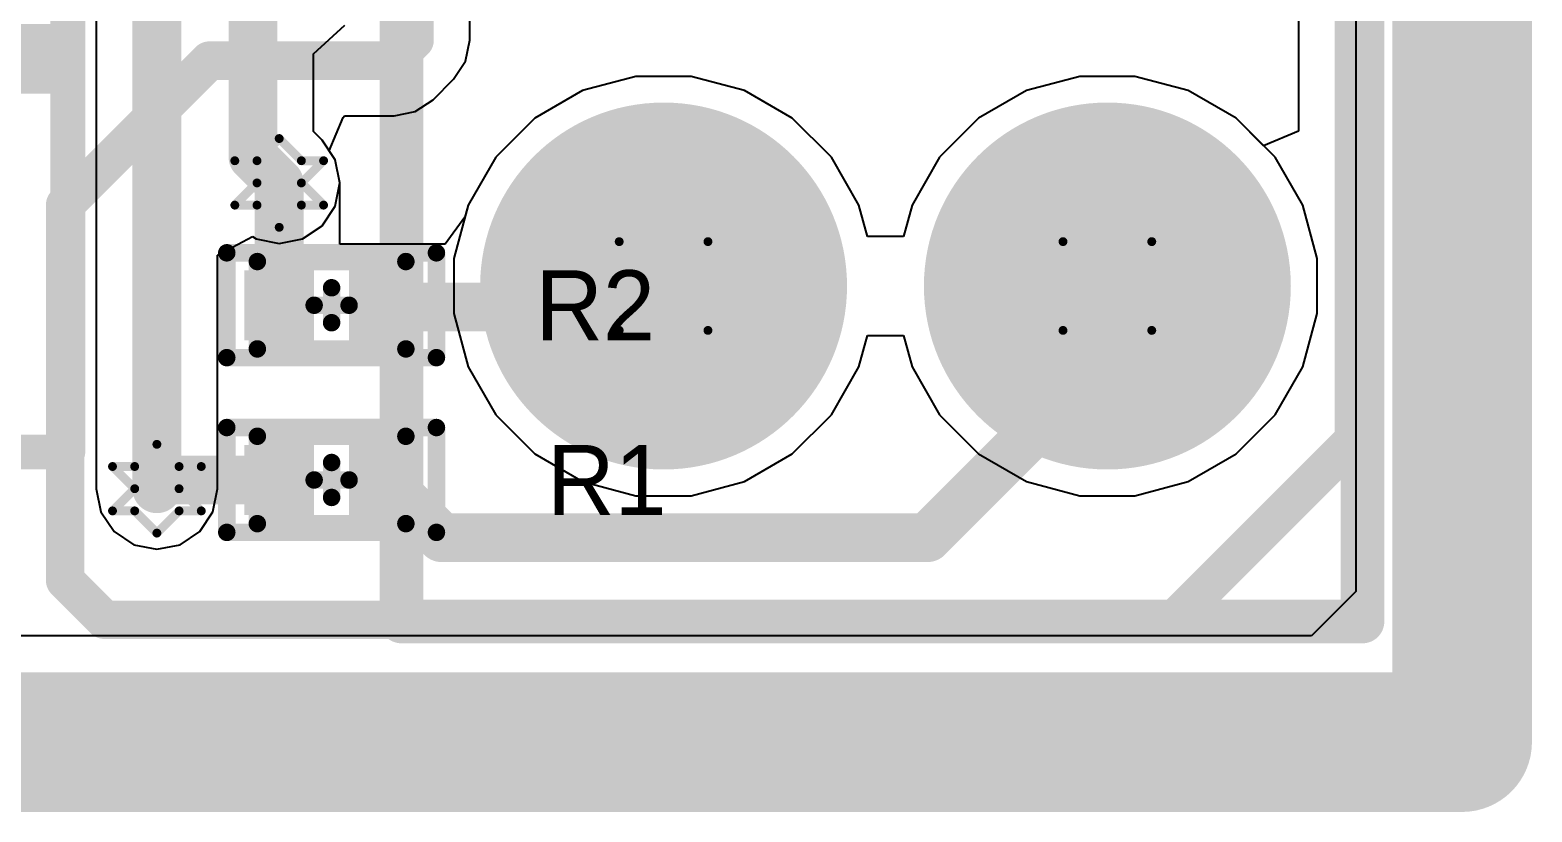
# Model space of a CAD drawing. Header units: millimetres. Extents: x -1.1 to 43.9, y -0.6 to 15.6.
# Drawn here: x 35.27 to 43.87, y -0.4 to 4.07 of the extents above; entities that cross this region are included whole.
import ezdxf

# ---------------------------------------------------------------- set-up
doc = ezdxf.new("R2010")
doc.units = ezdxf.units.MM
for name, color, linetype in [('BottomLayer', 5, 'Continuous'), ('BottomSolder', 6, 'Continuous'), ('DrillDrawing', 1, 'Continuous'), ('KeepOutLayer', 6, 'Continuous'), ('Mechanical2', 216, 'Continuous'), ('Mechanical4', 56, 'Continuous'), ('Mechanical6', 56, 'Continuous'), ('MultiLayer', 9, 'Continuous'), ('PadHoleLayer', 156, 'Continuous'), ('TopLayer', 1, 'Continuous'), ('TopPaste', 8, 'Continuous'), ('TopSolder', 216, 'Continuous'), ('ViaHoleLayer', 16, 'Continuous')]:
    doc.layers.add(name, color=color, linetype=linetype)

# ---------------------------------------------------------------- blocks, each defined once
blk = doc.blocks.new('5X2_MALE_HEADER_2_54MM_SHROUDED___4_WALL_49')
at = {"layer": 'BottomLayer'}
h = blk.add_hatch(color=5, dxfattribs=at)
edge = h.paths.add_edge_path()
edge.add_arc((5.08, 2.54), 1.00000054, 0, 360)
h = blk.add_hatch(color=5, dxfattribs=at)
edge = h.paths.add_edge_path()
edge.add_arc((5.08, 0), 1.00000054, 0, 360)
at = {"layer": 'BottomSolder'}
h = blk.add_hatch(color=6, dxfattribs=at)
edge = h.paths.add_edge_path()
edge.add_arc((5.08, 2.54), 1.05000044, 0, 360)
h = blk.add_hatch(color=6, dxfattribs=at)
edge = h.paths.add_edge_path()
edge.add_arc((5.08, 0), 1.05000044, 0, 360)
at = {"layer": 'MultiLayer'}
h = blk.add_hatch(color=9, dxfattribs=at)
edge = h.paths.add_edge_path()
edge.add_arc((5.08, 2.54), 1.00000054, 0, 360)
h = blk.add_hatch(color=9, dxfattribs=at)
edge = h.paths.add_edge_path()
edge.add_arc((5.08, 0), 1.00000054, 0, 360)
at = {"layer": 'PadHoleLayer'}
h = blk.add_hatch(color=156, dxfattribs=at)
edge = h.paths.add_edge_path()
edge.add_arc((5.08, 2.54), 0.52500022, 0, 360)
h = blk.add_hatch(color=156, dxfattribs=at)
edge = h.paths.add_edge_path()
edge.add_arc((5.08, 0), 0.52500022, 0, 360)
at = {"layer": 'TopLayer'}
h = blk.add_hatch(color=1, dxfattribs=at)
edge = h.paths.add_edge_path()
edge.add_arc((5.08, 2.54), 1.00000054, 0, 360)
h = blk.add_hatch(color=1, dxfattribs=at)
edge = h.paths.add_edge_path()
edge.add_arc((5.08, 0), 1.00000054, 0, 360)
at = {"layer": 'TopSolder'}
h = blk.add_hatch(color=216, dxfattribs=at)
edge = h.paths.add_edge_path()
edge.add_arc((5.08, 2.54), 1.05000044, 0, 360)
h = blk.add_hatch(color=216, dxfattribs=at)
edge = h.paths.add_edge_path()
edge.add_arc((5.08, 0), 1.05000044, 0, 360)
at = {"layer": 'Mechanical4', "const_width": 0.2499995}
for points in [[(7.00000124, 3.99999962), (0.9575012599999999, 3.99999962)], [(7.00000124, -1.49999954), (7.00000124, 3.99999962)], [(7.00000124, -1.49999954), (-7.1700009, -1.49999954)]]:
    blk.add_lwpolyline(points, dxfattribs=at)
at = {"layer": 'Mechanical4', "const_width": 0.12499848}
for points in [[(6.937501999999999, 3.99999962, 1), (7.06250048, 3.99999962, 1)], [(6.937501999999999, 3.99999962, 1), (7.06250048, 3.99999962, 1)], [(6.937501999999999, -1.49999954, 1), (7.06250048, -1.49999954, 1)], [(6.937501999999999, -1.49999954, 1), (7.06250048, -1.49999954, 1)]]:
    blk.add_lwpolyline(points, format="xyb", close=True, dxfattribs=at)
at = {"layer": 'Mechanical6', "const_width": 0.2499995}
for points in [[(7.00000124, 3.99999962), (-7.1700009, 3.99999962)], [(7.00000124, -1.49999954), (7.00000124, 3.99999962)], [(7.00000124, -1.49999954), (-7.1700009, -1.49999954)]]:
    blk.add_lwpolyline(points, dxfattribs=at)
at = {"layer": 'Mechanical6', "const_width": 0.12499848}
for points in [[(6.937501999999999, 3.99999962, 1), (7.06250048, 3.99999962, 1)], [(6.937501999999999, 3.99999962, 1), (7.06250048, 3.99999962, 1)], [(6.937501999999999, -1.49999954, 1), (7.06250048, -1.49999954, 1)], [(6.937501999999999, -1.49999954, 1), (7.06250048, -1.49999954, 1)]]:
    blk.add_lwpolyline(points, format="xyb", close=True, dxfattribs=at)
blk = doc.blocks.new('LQFP48_STM_53')
at = {"layer": 'TopLayer'}
blk.add_hatch(color=1, dxfattribs=at).paths.add_polyline_path([(3.50000062, -2.89999928), (3.50000062, -2.59999988), (4.950000259999999, -2.59999988), (4.950000259999999, -2.89999928)])
at = {"layer": 'TopPaste'}
blk.add_hatch(color=8, dxfattribs=at).paths.add_polyline_path([(3.50000062, -2.89999928), (3.50000062, -2.59999988), (4.950000259999999, -2.59999988), (4.950000259999999, -2.89999928)])
at = {"layer": 'TopSolder'}
blk.add_hatch(color=216, dxfattribs=at).paths.add_polyline_path([(3.45000072, -2.94999918), (3.45000072, -2.54999998), (5.00000016, -2.54999998), (5.00000016, -2.94999918)])
at = {"layer": 'Mechanical4', "const_width": 0.1999996}
for points in [[(5.00000016, -5.00000016), (5.00000016, 5.00000016)], [(-5.00000016, -5.00000016), (5.00000016, -5.00000016)]]:
    blk.add_lwpolyline(points, dxfattribs=at)
at = {"layer": 'Mechanical4', "const_width": 0.0999998}
blk.add_lwpolyline([(4.950000259999999, -5.00000016, 1), (5.050000059999999, -5.00000016, 1)], format="xyb", close=True, dxfattribs=at)
blk.add_lwpolyline([(4.950000259999999, -5.00000016, 1), (5.050000059999999, -5.00000016, 1)], format="xyb", close=True, dxfattribs=at)
at = {"layer": 'Mechanical6', "const_width": 0.1999996}
for points in [[(5.00000016, -5.00000016), (5.00000016, 5.00000016)], [(-5.00000016, -5.00000016), (5.00000016, -5.00000016)]]:
    blk.add_lwpolyline(points, dxfattribs=at)
at = {"layer": 'Mechanical6', "const_width": 0.0999998}
blk.add_lwpolyline([(4.950000259999999, -5.00000016, 1), (5.050000059999999, -5.00000016, 1)], format="xyb", close=True, dxfattribs=at)
blk.add_lwpolyline([(4.950000259999999, -5.00000016, 1), (5.050000059999999, -5.00000016, 1)], format="xyb", close=True, dxfattribs=at)
blk = doc.blocks.new('RES_0201_73')
at = {"layer": 'TopLayer'}
for points in [[(-0.4499991, 0.1499997), (-0.1499997, 0.1499997), (-0.1499997, -0.1499997), (-0.4499991, -0.1499997)], [(0.1499997, 0.1499997), (0.4499991, 0.1499997), (0.4499991, -0.1499997), (0.1499997, -0.1499997)]]:
    blk.add_hatch(color=1, dxfattribs=at).paths.add_polyline_path(points)
at = {"layer": 'TopPaste'}
for points in [[(-0.4499991, 0.1499997), (-0.1499997, 0.1499997), (-0.1499997, -0.1499997), (-0.4499991, -0.1499997)], [(0.1499997, 0.1499997), (0.4499991, 0.1499997), (0.4499991, -0.1499997), (0.1499997, -0.1499997)]]:
    blk.add_hatch(color=8, dxfattribs=at).paths.add_polyline_path(points)
at = {"layer": 'TopSolder'}
for points in [[(-0.499999, 0.1999996), (-0.0999998, 0.1999996), (-0.0999998, -0.1999996), (-0.499999, -0.1999996)], [(0.0999998, 0.1999996), (0.499999, 0.1999996), (0.499999, -0.1999996), (0.0999998, -0.1999996)]]:
    blk.add_hatch(color=216, dxfattribs=at).paths.add_polyline_path(points)
at = {"layer": 'Mechanical2', "const_width": 0.0999998}
for points in [[(-0.4250004199999999, 0.2499995), (0.4250004199999999, 0.2499995)], [(-0.4250004199999999, -0.2499995), (-0.4250004199999999, 0.2499995)], [(0.4250004199999999, -0.2499995), (0.4250004199999999, 0.2499995)], [(-0.4250004199999999, -0.2499995), (0.4250004199999999, -0.2499995)]]:
    blk.add_lwpolyline(points, dxfattribs=at)
at = {"layer": 'Mechanical2', "const_width": 0.0499999}
for points in [[(-0.4499991, 0.2499995, 1), (-0.40000174, 0.2499995, 1)], [(-0.4499991, 0.2499995, 1), (-0.40000174, 0.2499995, 1)], [(0.40000174, 0.2499995, 1), (0.4499991, 0.2499995, 1)], [(0.40000174, 0.2499995, 1), (0.4499991, 0.2499995, 1)], [(-0.4499991, -0.2499995, 1), (-0.40000174, -0.2499995, 1)], [(-0.4499991, -0.2499995, 1), (-0.40000174, -0.2499995, 1)], [(0.40000174, -0.2499995, 1), (0.4499991, -0.2499995, 1)], [(0.40000174, -0.2499995, 1), (0.4499991, -0.2499995, 1)]]:
    blk.add_lwpolyline(points, format="xyb", close=True, dxfattribs=at)
at = {"layer": 'Mechanical4', "const_width": 0.0999998}
for points in [[(-0.5999987999999999, -0.2999994), (-0.5999987999999999, 0.2999994)], [(-0.5999987999999999, 0.2999994), (0.5999987999999999, 0.2999994)], [(0.5999987999999999, -0.2999994), (0.5999987999999999, 0.2999994)], [(0, -0.0999998), (0, 0.0999998)], [(-0.0999998, 0), (0.0999998, 0)], [(-0.5999987999999999, -0.2999994), (0.5999987999999999, -0.2999994)]]:
    blk.add_lwpolyline(points, dxfattribs=at)
at = {"layer": 'Mechanical4', "const_width": 0.0499999}
for points in [[(-0.62499748, 0.2999994, 1), (-0.57500012, 0.2999994, 1)], [(-0.62499748, 0.2999994, 1), (-0.57500012, 0.2999994, 1)], [(0.57500012, 0.2999994, 1), (0.62499748, 0.2999994, 1)], [(0.57500012, 0.2999994, 1), (0.62499748, 0.2999994, 1)], [(-0.02499868, 0.0999998, 1), (0.02499868, 0.0999998, 1)], [(-0.12499848, 0, 1), (-0.07500112, 0, 1)], [(0.07500112, 0, 1), (0.12499848, 0, 1)], [(-0.02499868, -0.0999998, 1), (0.02499868, -0.0999998, 1)], [(-0.62499748, -0.2999994, 1), (-0.57500012, -0.2999994, 1)], [(-0.62499748, -0.2999994, 1), (-0.57500012, -0.2999994, 1)], [(0.57500012, -0.2999994, 1), (0.62499748, -0.2999994, 1)], [(0.57500012, -0.2999994, 1), (0.62499748, -0.2999994, 1)]]:
    blk.add_lwpolyline(points, format="xyb", close=True, dxfattribs=at)
at = {"layer": 'Mechanical6', "const_width": 0.0999998}
for points in [[(-0.5999987999999999, -0.2999994), (-0.5999987999999999, 0.2999994)], [(-0.5999987999999999, 0.2999994), (0.5999987999999999, 0.2999994)], [(0.5999987999999999, -0.2999994), (0.5999987999999999, 0.2999994)], [(-0.5999987999999999, -0.2999994), (0.5999987999999999, -0.2999994)]]:
    blk.add_lwpolyline(points, dxfattribs=at)
at = {"layer": 'Mechanical6', "const_width": 0.0499999}
for points in [[(-0.62499748, 0.2999994, 1), (-0.57500012, 0.2999994, 1)], [(-0.62499748, 0.2999994, 1), (-0.57500012, 0.2999994, 1)], [(0.57500012, 0.2999994, 1), (0.62499748, 0.2999994, 1)], [(0.57500012, 0.2999994, 1), (0.62499748, 0.2999994, 1)], [(-0.62499748, -0.2999994, 1), (-0.57500012, -0.2999994, 1)], [(-0.62499748, -0.2999994, 1), (-0.57500012, -0.2999994, 1)], [(0.57500012, -0.2999994, 1), (0.62499748, -0.2999994, 1)], [(0.57500012, -0.2999994, 1), (0.62499748, -0.2999994, 1)]]:
    blk.add_lwpolyline(points, format="xyb", close=True, dxfattribs=at)
at = {"layer": 'Mechanical6'}
blk.add_text('R2', height=0.3999992, dxfattribs=at).set_placement((1.1667744, -0.19993356))
blk = doc.blocks.new('RES_0201_74')
at = {"layer": 'TopLayer'}
for points in [[(-0.4499991, 0.1499997), (-0.1499997, 0.1499997), (-0.1499997, -0.1499997), (-0.4499991, -0.1499997)], [(0.1499997, 0.1499997), (0.4499991, 0.1499997), (0.4499991, -0.1499997), (0.1499997, -0.1499997)]]:
    blk.add_hatch(color=1, dxfattribs=at).paths.add_polyline_path(points)
at = {"layer": 'TopPaste'}
for points in [[(-0.4499991, 0.1499997), (-0.1499997, 0.1499997), (-0.1499997, -0.1499997), (-0.4499991, -0.1499997)], [(0.1499997, 0.1499997), (0.4499991, 0.1499997), (0.4499991, -0.1499997), (0.1499997, -0.1499997)]]:
    blk.add_hatch(color=8, dxfattribs=at).paths.add_polyline_path(points)
at = {"layer": 'TopSolder'}
for points in [[(-0.499999, 0.1999996), (-0.0999998, 0.1999996), (-0.0999998, -0.1999996), (-0.499999, -0.1999996)], [(0.0999998, 0.1999996), (0.499999, 0.1999996), (0.499999, -0.1999996), (0.0999998, -0.1999996)]]:
    blk.add_hatch(color=216, dxfattribs=at).paths.add_polyline_path(points)
at = {"layer": 'Mechanical2', "const_width": 0.0999998}
for points in [[(-0.4250004199999999, 0.2499995), (0.4250004199999999, 0.2499995)], [(-0.4250004199999999, -0.2499995), (-0.4250004199999999, 0.2499995)], [(0.4250004199999999, -0.2499995), (0.4250004199999999, 0.2499995)], [(-0.4250004199999999, -0.2499995), (0.4250004199999999, -0.2499995)]]:
    blk.add_lwpolyline(points, dxfattribs=at)
at = {"layer": 'Mechanical2', "const_width": 0.0499999}
for points in [[(-0.4499991, 0.2499995, 1), (-0.40000174, 0.2499995, 1)], [(-0.4499991, 0.2499995, 1), (-0.40000174, 0.2499995, 1)], [(0.40000174, 0.2499995, 1), (0.4499991, 0.2499995, 1)], [(0.40000174, 0.2499995, 1), (0.4499991, 0.2499995, 1)], [(-0.4499991, -0.2499995, 1), (-0.40000174, -0.2499995, 1)], [(-0.4499991, -0.2499995, 1), (-0.40000174, -0.2499995, 1)], [(0.40000174, -0.2499995, 1), (0.4499991, -0.2499995, 1)], [(0.40000174, -0.2499995, 1), (0.4499991, -0.2499995, 1)]]:
    blk.add_lwpolyline(points, format="xyb", close=True, dxfattribs=at)
at = {"layer": 'Mechanical4', "const_width": 0.0999998}
for points in [[(-0.5999987999999999, -0.2999994), (-0.5999987999999999, 0.2999994)], [(-0.5999987999999999, 0.2999994), (0.5999987999999999, 0.2999994)], [(0.5999987999999999, -0.2999994), (0.5999987999999999, 0.2999994)], [(0, -0.0999998), (0, 0.0999998)], [(-0.0999998, 0), (0.0999998, 0)], [(-0.5999987999999999, -0.2999994), (0.5999987999999999, -0.2999994)]]:
    blk.add_lwpolyline(points, dxfattribs=at)
at = {"layer": 'Mechanical4', "const_width": 0.0499999}
for points in [[(-0.62499748, 0.2999994, 1), (-0.57500012, 0.2999994, 1)], [(-0.62499748, 0.2999994, 1), (-0.57500012, 0.2999994, 1)], [(0.57500012, 0.2999994, 1), (0.62499748, 0.2999994, 1)], [(0.57500012, 0.2999994, 1), (0.62499748, 0.2999994, 1)], [(-0.02499868, 0.0999998, 1), (0.02499868, 0.0999998, 1)], [(-0.12499848, 0, 1), (-0.07500112, 0, 1)], [(0.07500112, 0, 1), (0.12499848, 0, 1)], [(-0.02499868, -0.0999998, 1), (0.02499868, -0.0999998, 1)], [(-0.62499748, -0.2999994, 1), (-0.57500012, -0.2999994, 1)], [(-0.62499748, -0.2999994, 1), (-0.57500012, -0.2999994, 1)], [(0.57500012, -0.2999994, 1), (0.62499748, -0.2999994, 1)], [(0.57500012, -0.2999994, 1), (0.62499748, -0.2999994, 1)]]:
    blk.add_lwpolyline(points, format="xyb", close=True, dxfattribs=at)
at = {"layer": 'Mechanical6', "const_width": 0.0999998}
for points in [[(-0.5999987999999999, -0.2999994), (-0.5999987999999999, 0.2999994)], [(-0.5999987999999999, 0.2999994), (0.5999987999999999, 0.2999994)], [(0.5999987999999999, -0.2999994), (0.5999987999999999, 0.2999994)], [(-0.5999987999999999, -0.2999994), (0.5999987999999999, -0.2999994)]]:
    blk.add_lwpolyline(points, dxfattribs=at)
at = {"layer": 'Mechanical6', "const_width": 0.0499999}
for points in [[(-0.62499748, 0.2999994, 1), (-0.57500012, 0.2999994, 1)], [(-0.62499748, 0.2999994, 1), (-0.57500012, 0.2999994, 1)], [(0.57500012, 0.2999994, 1), (0.62499748, 0.2999994, 1)], [(0.57500012, 0.2999994, 1), (0.62499748, 0.2999994, 1)], [(-0.62499748, -0.2999994, 1), (-0.57500012, -0.2999994, 1)], [(-0.62499748, -0.2999994, 1), (-0.57500012, -0.2999994, 1)], [(0.57500012, -0.2999994, 1), (0.62499748, -0.2999994, 1)], [(0.57500012, -0.2999994, 1), (0.62499748, -0.2999994, 1)]]:
    blk.add_lwpolyline(points, format="xyb", close=True, dxfattribs=at)
at = {"layer": 'Mechanical6'}
blk.add_text('R1', height=0.3999992, dxfattribs=at).set_placement((1.23342146, -0.19993356))

msp = doc.modelspace()

# ---------------------------------------------------------------- hatches: boundary and pattern name
at = {"layer": 'BottomLayer'}
h = msp.add_hatch(color=5, dxfattribs=at)
edge = h.paths.add_edge_path()
edge.add_arc((36.70000026, 3.20000122), 0.12499848, 0, 360)
h = msp.add_hatch(color=5, dxfattribs=at)
edge = h.paths.add_edge_path()
edge.add_arc((35.99999912, 1.44999964), 0.12499848, 0, 360)
at = {"layer": 'TopLayer'}
h = msp.add_hatch(color=1, dxfattribs=at)
edge = h.paths.add_edge_path()
edge.add_arc((36.70000026, 3.20000122), 0.12499848, 0, 360)
h = msp.add_hatch(color=1, dxfattribs=at)
edge = h.paths.add_edge_path()
edge.add_arc((35.99999912, 1.44999964), 0.12499848, 0, 360)
at = {"layer": 'ViaHoleLayer'}
h = msp.add_hatch(color=16, dxfattribs=at)
edge = h.paths.add_edge_path()
edge.add_arc((36.70000026, 3.20000122), 0.07499858, 0, 360)
h = msp.add_hatch(color=16, dxfattribs=at)
edge = h.paths.add_edge_path()
edge.add_arc((35.99999912, 1.44999964), 0.07499858, 0, 360)

# ---------------------------------------------------------------- linework, layer by layer
at = {"layer": 'BottomLayer'}
for p, q in [((42.86213932, 9.0624406), (42.86213932, 0.8621395)), ((35.65333991999999, 8.35641204), (35.65333991999999, 1.44999964)), ((36.89665976, 3.93802362), (37.07500332, 4.103342059999999)), ((36.89665976, 3.4935922), (36.89665976, 3.93802362)), ((38.74201802, 3.81), (38.43681669999999, 3.72822216)), ((39.05798386, 3.81), (38.74201802, 3.81)), ((39.36318518, 3.72822216), (39.05798386, 3.81)), ((41.28201802, 3.81), (40.9768167, 3.72822216)), ((41.59798385999999, 3.81), (41.28201802, 3.81)), ((41.90318518, 3.72822216), (41.59798385999999, 3.81)), ((38.43681669999999, 3.72822216), (38.1631825, 3.57023924)), ((39.63681938, 3.57023924), (39.36318518, 3.72822216)), ((40.9768167, 3.72822216), (40.7031825, 3.57023924)), ((42.17681938, 3.57023924), (41.90318518, 3.72822216)), ((38.1631825, 3.57023924), (37.93976155999999, 3.3468183)), ((39.86024032, 3.3468183), (39.63681938, 3.57023924)), ((40.7031825, 3.57023924), (40.47976156, 3.3468183)), ((42.40024032, 3.3468183), (42.17681938, 3.57023924)), ((36.9451255, 3.44512646), (36.89665976, 3.4935922)), ((37.0202714, 3.33266288), (36.9451255, 3.44512646)), ((37.04665946, 3.20000122), (37.0202714, 3.33266288)), ((37.93976155999999, 3.3468183), (37.78177863999999, 3.0731841)), ((40.01822324, 3.0731841), (39.86024032, 3.3468183)), ((40.47976156, 3.3468183), (40.32177864, 3.0731841)), ((42.55822324, 3.0731841), (42.40024032, 3.3468183)), ((37.0202714, 3.0673421), (37.04665946, 3.20000122)), ((36.9451255, 2.95487598), (37.0202714, 3.0673421)), ((37.78177863999999, 3.0731841), (37.7000008, 2.76798278)), ((40.06647307999999, 2.8931108), (40.01822324, 3.0731841)), ((40.32177864, 3.0731841), (40.27352879999999, 2.8931108)), ((42.64000108, 2.76798278), (42.55822324, 3.0731841)), ((36.83265938, 2.87973008), (36.9451255, 2.95487598)), ((36.34665832, 2.78664416), (36.54665792, 2.89354768)), ((36.54665792, 2.89354768), (36.5673386, 2.87973008)), ((36.5673386, 2.87973008), (36.70000026, 2.85334202)), ((36.70000026, 2.85334202), (36.83265938, 2.87973008)), ((40.27352879999999, 2.8931108), (40.06647307999999, 2.8931108)), ((36.34665832, 1.44999964), (36.34665832, 2.78664416)), ((37.7000008, 2.76798278), (37.7000008, 2.45201694)), ((42.64000108, 2.45201694), (42.64000108, 2.76798278)), ((37.7000008, 2.45201694), (37.78177863999999, 2.14681562)), ((42.55822324, 2.14681562), (42.64000108, 2.45201694)), ((40.01822324, 2.14681562), (40.06647307999999, 2.32688892)), ((40.06647307999999, 2.32688892), (40.27352879999999, 2.32688892)), ((40.27352879999999, 2.32688892), (40.32177864, 2.14681562)), ((37.78177863999999, 2.14681562), (37.93976155999999, 1.87318142)), ((39.86024032, 1.87318142), (40.01822324, 2.14681562)), ((40.32177864, 2.14681562), (40.47976156, 1.87318142)), ((42.40024032, 1.87318142), (42.55822324, 2.14681562)), ((37.93976155999999, 1.87318142), (38.1631825, 1.64976048)), ((39.63681938, 1.64976048), (39.86024032, 1.87318142)), ((40.47976156, 1.87318142), (40.7031825, 1.64976048)), ((42.17681938, 1.64976048), (42.40024032, 1.87318142)), ((38.1631825, 1.64976048), (38.43681669999999, 1.49177756)), ((39.36318518, 1.49177756), (39.63681938, 1.64976048)), ((40.7031825, 1.64976048), (40.9768167, 1.49177756)), ((41.90318518, 1.49177756), (42.17681938, 1.64976048)), ((38.43681669999999, 1.49177756), (38.74201802, 1.40999972)), ((39.05798386, 1.40999972), (39.36318518, 1.49177756)), ((40.9768167, 1.49177756), (41.28201802, 1.40999972)), ((41.59798385999999, 1.40999972), (41.90318518, 1.49177756)), ((35.65333991999999, 1.44999964), (35.67972798, 1.31733798)), ((36.32027025999999, 1.31733798), (36.34665832, 1.44999964)), ((38.74201802, 1.40999972), (39.05798386, 1.40999972)), ((41.28201802, 1.40999972), (41.59798385999999, 1.40999972)), ((35.67972798, 1.31733798), (35.75487388, 1.2048744)), ((36.24512436, 1.2048744), (36.32027025999999, 1.31733798)), ((35.75487388, 1.2048744), (35.86733746, 1.1297285)), ((36.13266077999999, 1.1297285), (36.24512436, 1.2048744)), ((35.86733746, 1.1297285), (35.99999912, 1.10334044)), ((35.99999912, 1.10334044), (36.13266077999999, 1.1297285)), ((42.86213932, 0.8621395), (42.60785992, 0.6078601)), ((42.60785992, 0.6078601), (32.25942494, 0.6078601))]:
    msp.add_line(p, q, dxfattribs=at)
at = {"layer": 'BottomLayer', "const_width": 0.27999944}
for points in [[(35.99999912, 1.44999964), (35.99999912, 8.50000332)], [(36.55000056, 3.35000092), (36.55000056, 4.85000046)], [(36.55000056, 3.35000092), (36.70000026, 3.20000122)]]:
    msp.add_lwpolyline(points, dxfattribs=at)
at = {"layer": 'BottomLayer', "const_width": 0.13999972}
for points in [[(36.4800007, 3.35000092, 1), (36.62000042, 3.35000092, 1)], [(36.4800007, 3.35000092, 1), (36.62000042, 3.35000092, 1)], [(36.6300004, 3.20000122, 1), (36.77000012, 3.20000122, 1)], [(35.92999926, 1.44999964, 1), (36.06999897999999, 1.44999964, 1)]]:
    msp.add_lwpolyline(points, format="xyb", close=True, dxfattribs=at)
at = {"layer": 'DrillDrawing'}
for points, const_width in [([(43.46999941999999, 0), (43.46999941999999, 15.24)], 0.1999996), ([(36.57300026, 3.32700122), (36.70000026, 3.45400122)], 0.0508), ([(36.70000026, 3.45400122), (36.82700026, 3.32700122)], 0.0508), ([(36.44600026, 3.32700122), (36.57300026, 3.20000122)], 0.0508), ([(36.44600026, 3.32700122), (36.57300026, 3.32700122)], 0.0508), ([(36.82700026, 3.32700122), (36.95400025999999, 3.32700122)], 0.0508), ([(36.82700026, 3.20000122), (36.95400025999999, 3.32700122)], 0.0508), ([(36.44600026, 3.07300122), (36.57300026, 3.20000122)], 0.0508), ([(36.82700026, 3.20000122), (36.95400025999999, 3.07300122)], 0.0508), ([(36.44600026, 3.07300122), (36.57300026, 3.07300122)], 0.0508), ([(36.57300026, 3.07300122), (36.70000026, 2.94600122)], 0.0508), ([(36.70000026, 2.94600122), (36.82700026, 3.07300122)], 0.0508), ([(36.82700026, 3.07300122), (36.95400025999999, 3.07300122)], 0.0508), ([(38.64600094, 2.86399986), (39.15400094, 2.86399986)], 0.0508), ([(38.64600094, 2.35599986), (38.64600094, 2.86399986)], 0.0508), ([(39.15400094, 2.35599986), (39.15400094, 2.86399986)], 0.0508), ([(41.18600094, 2.86399986), (41.69400094, 2.86399986)], 0.0508), ([(41.18600094, 2.35599986), (41.18600094, 2.86399986)], 0.0508), ([(41.69400094, 2.35599986), (41.69400094, 2.86399986)], 0.0508), ([(38.64600094, 2.35599986), (39.15400094, 2.35599986)], 0.0508), ([(41.18600094, 2.35599986), (41.69400094, 2.35599986)], 0.0508), ([(35.87299912, 1.57699964), (35.99999912, 1.70399964)], 0.0508), ([(35.99999912, 1.70399964), (36.12699912, 1.57699964)], 0.0508), ([(35.74599912, 1.57699964), (35.87299912, 1.44999964)], 0.0508), ([(35.74599912, 1.57699964), (35.87299912, 1.57699964)], 0.0508), ([(36.12699912, 1.57699964), (36.25399912, 1.57699964)], 0.0508), ([(36.12699912, 1.44999964), (36.25399912, 1.57699964)], 0.0508), ([(35.74599912, 1.32299964), (35.87299912, 1.44999964)], 0.0508), ([(36.12699912, 1.44999964), (36.25399912, 1.32299964)], 0.0508), ([(35.74599912, 1.32299964), (35.87299912, 1.32299964)], 0.0508), ([(35.87299912, 1.32299964), (35.99999912, 1.19599964)], 0.0508), ([(35.99999912, 1.19599964), (36.12699912, 1.32299964)], 0.0508), ([(36.12699912, 1.32299964), (36.25399912, 1.32299964)], 0.0508), ([(0, 0), (43.46999941999999, 0)], 0.1999996)]:
    msp.add_lwpolyline(points, dxfattribs=dict(at, const_width=const_width))
for points, const_width in [([(36.68730026, 3.45400122, 1), (36.71270026, 3.45400122, 1)], 0.0254), ([(36.68730026, 3.45400122, 1), (36.71270026, 3.45400122, 1)], 0.0254), ([(36.43330026, 3.32700122, 1), (36.45870026, 3.32700122, 1)], 0.0254), ([(36.43330026, 3.32700122, 1), (36.45870026, 3.32700122, 1)], 0.0254), ([(36.56030026, 3.32700122, 1), (36.58570026, 3.32700122, 1)], 0.0254), ([(36.56030026, 3.32700122, 1), (36.58570026, 3.32700122, 1)], 0.0254), ([(36.81430026, 3.32700122, 1), (36.83970026, 3.32700122, 1)], 0.0254), ([(36.81430026, 3.32700122, 1), (36.83970026, 3.32700122, 1)], 0.0254), ([(36.94130026, 3.32700122, 1), (36.96670026, 3.32700122, 1)], 0.0254), ([(36.94130026, 3.32700122, 1), (36.96670026, 3.32700122, 1)], 0.0254), ([(36.56030026, 3.20000122, 1), (36.58570026, 3.20000122, 1)], 0.0254), ([(36.56030026, 3.20000122, 1), (36.58570026, 3.20000122, 1)], 0.0254), ([(36.81430026, 3.20000122, 1), (36.83970026, 3.20000122, 1)], 0.0254), ([(36.81430026, 3.20000122, 1), (36.83970026, 3.20000122, 1)], 0.0254), ([(36.43330026, 3.07300122, 1), (36.45870026, 3.07300122, 1)], 0.0254), ([(36.43330026, 3.07300122, 1), (36.45870026, 3.07300122, 1)], 0.0254), ([(36.56030026, 3.07300122, 1), (36.58570026, 3.07300122, 1)], 0.0254), ([(36.56030026, 3.07300122, 1), (36.58570026, 3.07300122, 1)], 0.0254), ([(36.81430026, 3.07300122, 1), (36.83970026, 3.07300122, 1)], 0.0254), ([(36.81430026, 3.07300122, 1), (36.83970026, 3.07300122, 1)], 0.0254), ([(36.94130026, 3.07300122, 1), (36.96670026, 3.07300122, 1)], 0.0254), ([(36.94130026, 3.07300122, 1), (36.96670026, 3.07300122, 1)], 0.0254), ([(36.68730026, 2.94600122, 1), (36.71270026, 2.94600122, 1)], 0.0254), ([(36.68730026, 2.94600122, 1), (36.71270026, 2.94600122, 1)], 0.0254), ([(38.63330094, 2.86399986, 1), (38.65870094, 2.86399986, 1)], 0.0254), ([(38.63330094, 2.86399986, 1), (38.65870094, 2.86399986, 1)], 0.0254), ([(39.14130094, 2.86399986, 1), (39.16670094, 2.86399986, 1)], 0.0254), ([(39.14130094, 2.86399986, 1), (39.16670094, 2.86399986, 1)], 0.0254), ([(41.17330094, 2.86399986, 1), (41.19870094, 2.86399986, 1)], 0.0254), ([(41.17330094, 2.86399986, 1), (41.19870094, 2.86399986, 1)], 0.0254), ([(41.68130094, 2.86399986, 1), (41.70670094, 2.86399986, 1)], 0.0254), ([(41.68130094, 2.86399986, 1), (41.70670094, 2.86399986, 1)], 0.0254), ([(38.63330094, 2.35599986, 1), (38.65870094, 2.35599986, 1)], 0.0254), ([(38.63330094, 2.35599986, 1), (38.65870094, 2.35599986, 1)], 0.0254), ([(39.14130094, 2.35599986, 1), (39.16670094, 2.35599986, 1)], 0.0254), ([(39.14130094, 2.35599986, 1), (39.16670094, 2.35599986, 1)], 0.0254), ([(41.17330094, 2.35599986, 1), (41.19870094, 2.35599986, 1)], 0.0254), ([(41.17330094, 2.35599986, 1), (41.19870094, 2.35599986, 1)], 0.0254), ([(41.68130094, 2.35599986, 1), (41.70670094, 2.35599986, 1)], 0.0254), ([(41.68130094, 2.35599986, 1), (41.70670094, 2.35599986, 1)], 0.0254), ([(35.98729912, 1.70399964, 1), (36.01269911999999, 1.70399964, 1)], 0.0254), ([(35.98729912, 1.70399964, 1), (36.01269911999999, 1.70399964, 1)], 0.0254), ([(35.73329912, 1.57699964, 1), (35.75869912, 1.57699964, 1)], 0.0254), ([(35.73329912, 1.57699964, 1), (35.75869912, 1.57699964, 1)], 0.0254), ([(35.86029911999999, 1.57699964, 1), (35.88569912, 1.57699964, 1)], 0.0254), ([(35.86029911999999, 1.57699964, 1), (35.88569912, 1.57699964, 1)], 0.0254), ([(36.11429912, 1.57699964, 1), (36.13969912, 1.57699964, 1)], 0.0254), ([(36.11429912, 1.57699964, 1), (36.13969912, 1.57699964, 1)], 0.0254), ([(36.24129912, 1.57699964, 1), (36.26669912, 1.57699964, 1)], 0.0254), ([(36.24129912, 1.57699964, 1), (36.26669912, 1.57699964, 1)], 0.0254), ([(35.86029911999999, 1.44999964, 1), (35.88569912, 1.44999964, 1)], 0.0254), ([(35.86029911999999, 1.44999964, 1), (35.88569912, 1.44999964, 1)], 0.0254), ([(36.11429912, 1.44999964, 1), (36.13969912, 1.44999964, 1)], 0.0254), ([(36.11429912, 1.44999964, 1), (36.13969912, 1.44999964, 1)], 0.0254), ([(35.73329912, 1.32299964, 1), (35.75869912, 1.32299964, 1)], 0.0254), ([(35.73329912, 1.32299964, 1), (35.75869912, 1.32299964, 1)], 0.0254), ([(35.86029911999999, 1.32299964, 1), (35.88569912, 1.32299964, 1)], 0.0254), ([(35.86029911999999, 1.32299964, 1), (35.88569912, 1.32299964, 1)], 0.0254), ([(36.11429912, 1.32299964, 1), (36.13969912, 1.32299964, 1)], 0.0254), ([(36.11429912, 1.32299964, 1), (36.13969912, 1.32299964, 1)], 0.0254), ([(36.24129912, 1.32299964, 1), (36.26669912, 1.32299964, 1)], 0.0254), ([(36.24129912, 1.32299964, 1), (36.26669912, 1.32299964, 1)], 0.0254), ([(35.98729912, 1.19599964, 1), (36.01269911999999, 1.19599964, 1)], 0.0254), ([(35.98729912, 1.19599964, 1), (36.01269911999999, 1.19599964, 1)], 0.0254), ([(43.41999952, 0, 1), (43.51999932, 0, 1)], 0.0999998), ([(43.41999952, 0, 1), (43.51999932, 0, 1)], 0.0999998)]:
    msp.add_lwpolyline(points, format="xyb", close=True, dxfattribs=dict(at, const_width=const_width))
at = {"layer": 'KeepOutLayer', "const_width": 0.3999992}
for points in [[(43.67002442, 0), (43.67002442, 15.24)], [(43.26997442, 0.200025), (43.26997442, 15.039975)], [(0.200025, 0.200025), (43.26997442, 0.200025)], [(0, -0.200025), (43.46999941999999, -0.200025)]]:
    msp.add_lwpolyline(points, dxfattribs=at)
at = {"layer": 'KeepOutLayer', "const_width": 0.1999996}
for points in [[(43.16997462, 0.200025, 1), (43.36997422, 0.200025, 1)], [(43.16997462, 0.200025, 1), (43.36997422, 0.200025, 1)], [(43.57002462, 0, 1), (43.77002422, 0, 1)], [(43.57002462, 0, 1), (43.77002422, 0, 1)], [(43.57002462, 0, 1), (43.77002422, 0, 1)], [(43.36999962, -0.200025, 1), (43.56999922, -0.200025, 1)], [(43.36999962, -0.200025, 1), (43.56999922, -0.200025, 1)], [(43.36999962, -0.200025, 1), (43.56999922, -0.200025, 1)]]:
    msp.add_lwpolyline(points, format="xyb", close=True, dxfattribs=at)
at = {"layer": 'KeepOutLayer', "const_width": 0.3999992}
msp.add_lwpolyline([(43.67002442, 0, -0.4142135623730951), (43.46999941999999, -0.200025)], format="xyb", dxfattribs=at)
msp.add_lwpolyline([(43.67002442, 0, -0.4142135623730951), (43.46999941999999, -0.200025)], format="xyb", dxfattribs=at)
at = {"layer": 'TopLayer'}
for p, q in [((37.7910725, 4.01715732), (37.7910725, 6.574998279999999)), ((42.53392814, 6.14907838), (42.53392814, 3.49597472)), ((37.76701362, 3.89619998), (37.7910725, 4.01715732)), ((37.69849712, 3.79366018), (37.76701362, 3.89619998)), ((37.58133962, 3.67650268), (37.69849712, 3.79366018)), ((38.74201802, 3.81), (38.43681669999999, 3.72822216)), ((39.05798386, 3.81), (38.74201802, 3.81)), ((39.36318518, 3.72822216), (39.05798386, 3.81)), ((41.28201802, 3.81), (40.9768167, 3.72822216)), ((41.59798385999999, 3.81), (41.28201802, 3.81)), ((41.90318518, 3.72822216), (41.59798385999999, 3.81)), ((38.43681669999999, 3.72822216), (38.1631825, 3.57023924)), ((39.63681938, 3.57023924), (39.36318518, 3.72822216)), ((40.9768167, 3.72822216), (40.7031825, 3.57023924)), ((42.17681938, 3.57023924), (41.90318518, 3.72822216)), ((37.47879982, 3.60798618), (37.58133962, 3.67650268)), ((36.98601696, 3.3839277), (37.06619714, 3.5749103)), ((37.06619714, 3.5749103), (37.07460962, 3.5839273)), ((37.07460962, 3.5839273), (37.35784248, 3.5839273)), ((37.35784248, 3.5839273), (37.47879982, 3.60798618)), ((38.1631825, 3.57023924), (37.93976155999999, 3.3468183)), ((39.86024032, 3.3468183), (39.63681938, 3.57023924)), ((40.7031825, 3.57023924), (40.47976156, 3.3468183)), ((42.33392854, 3.41313008), (42.17681938, 3.57023924)), ((42.53392814, 3.49597472), (42.33392854, 3.41313008)), ((37.0202714, 3.33266288), (36.98601696, 3.3839277)), ((37.04665946, 3.20000122), (37.0202714, 3.33266288)), ((37.93976155999999, 3.3468183), (37.78177863999999, 3.0731841)), ((40.01822324, 3.0731841), (39.86024032, 3.3468183)), ((40.47976156, 3.3468183), (40.32177864, 3.0731841)), ((37.04665946, 2.84999938), (37.04665946, 3.20000122)), ((37.78177863999999, 3.0731841), (37.76302328, 3.00318424)), ((40.06647307999999, 2.8931108), (40.01822324, 3.0731841)), ((40.32177864, 3.0731841), (40.27352879999999, 2.8931108)), ((37.76302328, 3.00318424), (37.64999581999999, 2.84999938)), ((37.64999581999999, 2.84999938), (37.04665946, 2.84999938)), ((40.27352879999999, 2.8931108), (40.06647307999999, 2.8931108))]:
    msp.add_line(p, q, dxfattribs=at)
for points, const_width in [([(37.47499997999999, 4.01715732), (37.47499997999999, 6.574998279999999)], 0.21999956), ([(42.85000066, 1.72968666), (42.85000066, 6.280000139999999)], 0.21999956), ([(37.35784248, 3.89999982), (37.47499997999999, 4.01715732)], 0.21999956), ([(35.4749989, 3.0750002), (36.29999852, 3.89999982)], 0.21999956), ([(36.29999852, 3.89999982), (37.35784248, 3.89999982)], 0.21999956), ([(36.70000026, 2.50154948), (36.70000026, 3.20000122)], 0.27999944), ([(35.4749989, 0.9249994199999999), (35.4749989, 3.0750002)], 0.21999956), ([(36.69999264, 2.50154186), (36.70000026, 2.50154948)], 0.27999944), ([(37.29999906, 2.50000008), (37.30999904, 2.4900001)], 0.27999944), ([(37.30999904, 2.4900001), (38.93000087999999, 2.4900001)], 0.27999944), ([(38.93000087999999, 2.4900001), (39.06000062, 2.36000036)], 0.27999944), ([(40.41000046, 1.1700002), (41.60000062, 2.36000036)], 0.27999944), ([(41.82031514, 0.7000011399999999), (42.85000066, 1.72968666)], 0.21999956), ([(35.99999912, 1.44999964), (36.04999902, 1.49999954)], 0.27999944), ([(36.04999902, 1.49999954), (36.70000026, 1.49999954)], 0.27999944), ([(37.29999906, 1.49999954), (37.6299984, 1.1700002)], 0.27999944), ([(37.6299984, 1.1700002), (40.41000046, 1.1700002)], 0.27999944), ([(35.4749989, 0.9249994199999999), (35.69999718, 0.7000011399999999)], 0.21999956), ([(35.69999718, 0.7000011399999999), (41.82031514, 0.7000011399999999)], 0.21999956)]:
    msp.add_lwpolyline(points, dxfattribs=dict(at, const_width=const_width))
for points, const_width in [([(37.42000136, 4.01715732, 1), (37.5299986, 4.01715732, 1)], 0.10999978), ([(37.42000136, 4.01715732, 1), (37.5299986, 4.01715732, 1)], 0.10999978), ([(36.2449999, 3.89999982, 1), (36.35499713999999, 3.89999982, 1)], 0.10999978), ([(36.2449999, 3.89999982, 1), (36.35499713999999, 3.89999982, 1)], 0.10999978), ([(37.30284386, 3.89999982, 1), (37.41284109999999, 3.89999982, 1)], 0.10999978), ([(37.30284386, 3.89999982, 1), (37.41284109999999, 3.89999982, 1)], 0.10999978), ([(36.6300004, 3.20000122, 1), (36.77000012, 3.20000122, 1)], 0.13999972), ([(35.42000028, 3.0750002, 1), (35.52999751999999, 3.0750002, 1)], 0.10999978), ([(35.42000028, 3.0750002, 1), (35.52999751999999, 3.0750002, 1)], 0.10999978), ([(36.62999278, 2.50154186, 1), (36.76999249999999, 2.50154186, 1)], 0.13999972), ([(36.6300004, 2.50154948, 1), (36.77000012, 2.50154948, 1)], 0.13999972), ([(36.6300004, 2.50154948, 1), (36.77000012, 2.50154948, 1)], 0.13999972), ([(37.2299992, 2.50000008, 1), (37.36999891999999, 2.50000008, 1)], 0.13999972), ([(37.23999918, 2.4900001, 1), (37.3799989, 2.4900001, 1)], 0.13999972), ([(37.23999918, 2.4900001, 1), (37.3799989, 2.4900001, 1)], 0.13999972), ([(38.86000102, 2.4900001, 1), (39.00000074, 2.4900001, 1)], 0.13999972), ([(38.86000102, 2.4900001, 1), (39.00000074, 2.4900001, 1)], 0.13999972), ([(38.99000076, 2.36000036, 1), (39.13000047999999, 2.36000036, 1)], 0.13999972), ([(41.53000075999999, 2.36000036, 1), (41.67000048, 2.36000036, 1)], 0.13999972), ([(42.79500204, 1.72968666, 1), (42.90499928, 1.72968666, 1)], 0.10999978), ([(42.79500204, 1.72968666, 1), (42.90499928, 1.72968666, 1)], 0.10999978), ([(35.97999916, 1.49999954, 1), (36.11999888, 1.49999954, 1)], 0.13999972), ([(35.97999916, 1.49999954, 1), (36.11999888, 1.49999954, 1)], 0.13999972), ([(36.6300004, 1.49999954, 1), (36.77000012, 1.49999954, 1)], 0.13999972), ([(37.2299992, 1.49999954, 1), (37.36999891999999, 1.49999954, 1)], 0.13999972), ([(35.92999926, 1.44999964, 1), (36.06999897999999, 1.44999964, 1)], 0.13999972), ([(37.55999854, 1.1700002, 1), (37.69999826, 1.1700002, 1)], 0.13999972), ([(37.55999854, 1.1700002, 1), (37.69999826, 1.1700002, 1)], 0.13999972), ([(40.3400006, 1.1700002, 1), (40.48000031999999, 1.1700002, 1)], 0.13999972), ([(40.3400006, 1.1700002, 1), (40.48000031999999, 1.1700002, 1)], 0.13999972), ([(35.42000028, 0.9249994199999999, 1), (35.52999751999999, 0.9249994199999999, 1)], 0.10999978), ([(35.42000028, 0.9249994199999999, 1), (35.52999751999999, 0.9249994199999999, 1)], 0.10999978), ([(35.64499856, 0.7000011399999999, 1), (35.7549958, 0.7000011399999999, 1)], 0.10999978), ([(35.64499856, 0.7000011399999999, 1), (35.7549958, 0.7000011399999999, 1)], 0.10999978), ([(41.76531652, 0.7000011399999999, 1), (41.87531376, 0.7000011399999999, 1)], 0.10999978), ([(41.76531652, 0.7000011399999999, 1), (41.87531376, 0.7000011399999999, 1)], 0.10999978)]:
    msp.add_lwpolyline(points, format="xyb", close=True, dxfattribs=dict(at, const_width=const_width))

# ---------------------------------------------------------------- block references
at = {"rotation": 270}
msp.add_blockref('5X2_MALE_HEADER_2_54MM_SHROUDED___4_WALL_49', (38.90000094, 7.68999986), dxfattribs=at)
for name, p in [('LQFP48_STM_53', (30.48999998, 6.66000192)), ('RES_0201_73', (36.99999966, 2.50000008)), ('RES_0201_74', (36.99999966, 1.49999954))]:
    msp.add_blockref(name, p)

doc.saveas('drawing.dxf')
